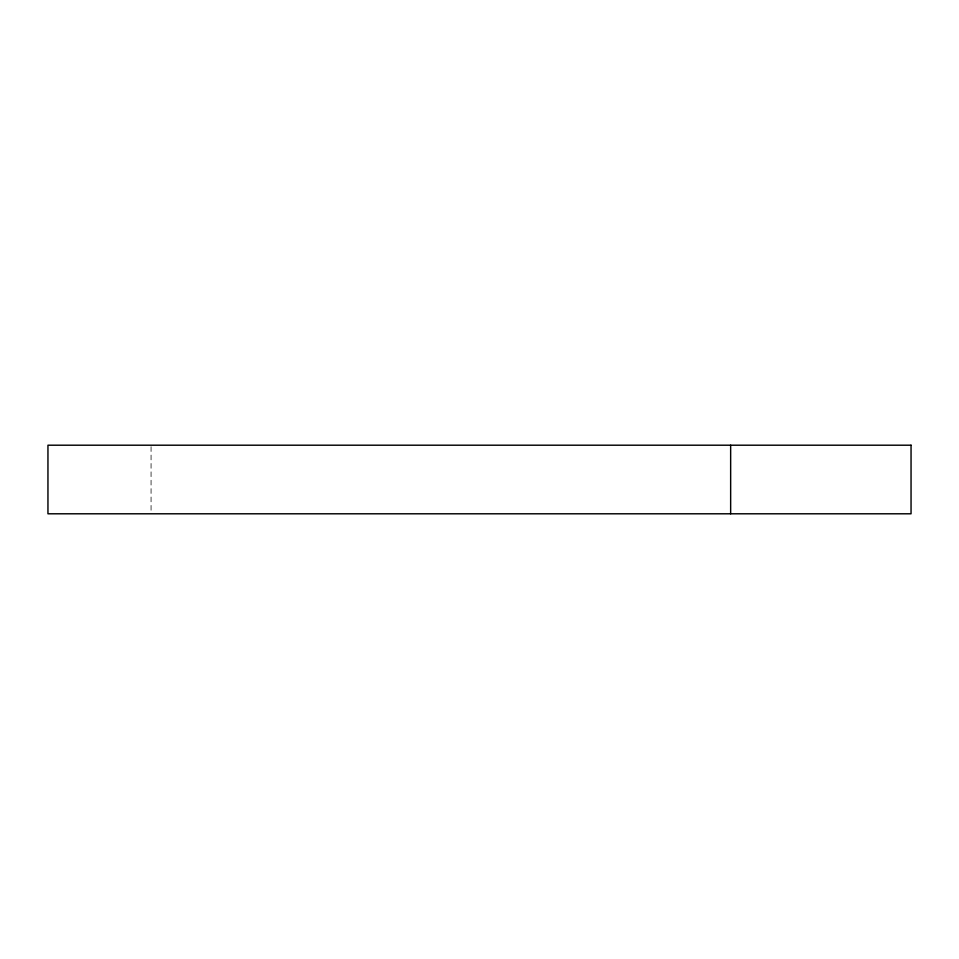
<?xml version="1.0" encoding="UTF-8"?>
<svg xmlns="http://www.w3.org/2000/svg" width="959" height="959" viewBox="0 0 959 959"><rect width="100%" height="100%" fill="white"/><g stroke="black" fill="none" stroke-linecap="round" stroke-linejoin="round"><path stroke-width="0.72" stroke-dasharray="4.79 3.6" d="M151.066 446.69L151.066 512.31"/><path stroke-width="1.44" d="M730.65 445.204L730.65 513.796M911.05 445.204L47.95 445.204L47.95 513.796L911.05 513.796L911.05 445.204"/></g></svg>
